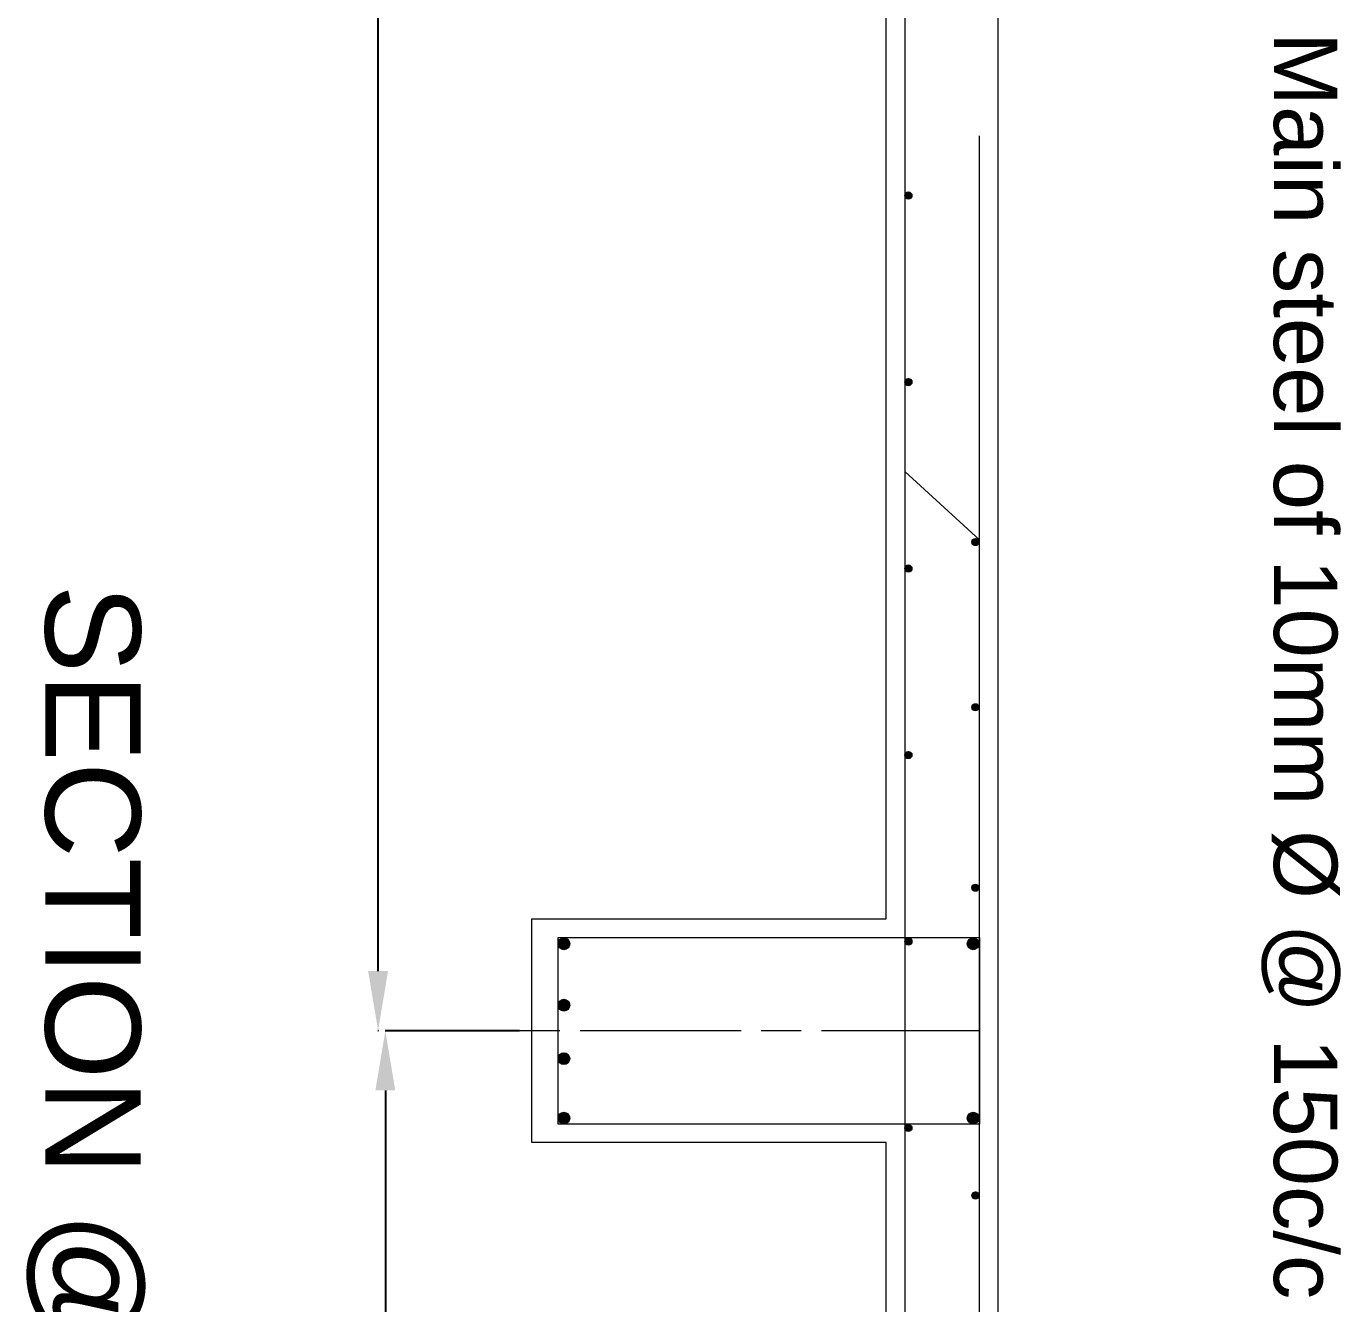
# Model space of a CAD drawing. Header units: inches. Extents: x 2473 to 12313, y 22527 to 36505.
# Drawn here: x 10550 to 12313, y 29270 to 30982 of the extents above; entities that cross this region are included whole.
import ezdxf

# ---------------------------------------------------------------- set-up
doc = ezdxf.new("R2010")
doc.units = ezdxf.units.IN
doc.header["$MEASUREMENT"] = 0
doc.layers.add('PDF_0', color=7, linetype='Continuous')
doc.layers.add('PDF_Text', color=7, linetype='Continuous')
doc.styles.add('PDF TimesNewRomanPSMT', font='arial.ttf')
doc.styles.get("Standard").update_dxf_attribs({"font": 'arial.ttf'})
doc.dimstyles.get("Standard").update_dxf_attribs({"dimtxt": 100, "dimasz": 80, "dimexe": 0.18, "dimexo": 0.0625, "dimgap": 0.09, "dimtad": 0, "dimtih": 1, "dimtoh": 1, "dimdec": 4, "dimzin": 0, "dimdsep": 46, "dimtxsty": 'Standard', "dimcen": 0.09, "dimadec": 0, "dimazin": 0, "dimtfac": 1, "dimtdec": 4, "dimtofl": 0, "dimtmove": 0, "dimatfit": 3, "dimfxl": 1, "dimtolj": 1, "dimtzin": 0, "dimarcsym": 0})

# ---------------------------------------------------------------- blocks, each defined once
blk = doc.blocks.new('*D7')
at = {"color": 0, "lineweight": -2, "transparency": 16777216}
for p, q in [((11211.5, 29635.6), (11031.6, 29635.6)), ((11031.8, 29555.6), (11031.8, 28186.7)), ((11031.8, 26715.5), (11031.8, 28084.4)), ((11211.5, 26635.5), (11031.6, 26635.5))]:
    blk.add_line(p, q, dxfattribs=at)
at = {"color": 0, "transparency": 16777216}
for points in [[(11018.4, 29555.6), (11045.1, 29555.6), (11031.8, 29635.6)], [(11018.4, 26715.5), (11045.1, 26715.5), (11031.8, 26635.5)]]:
    blk.add_solid(points, dxfattribs=at)
at = {"layer": 'Defpoints', "color": 0, "transparency": 16777216}
for p in [(11211.5, 29635.6), (11031.8, 26635.5), (11211.5, 26635.5)]:
    blk.add_point(p, dxfattribs=at)
at = {"color": 0, "transparency": 16777216, "insert": (11031.8, 28135.6), "char_height": 100, "attachment_point": 5}
blk.add_mtext('\\A1;3000', dxfattribs=at)
blk = doc.blocks.new('*D12')
at = {"color": 0, "lineweight": -2, "transparency": 16777216}
for p, q in [((11022.4, 32631.3), (11021.9, 32631.3)), ((11022.1, 32551.3), (11022.1, 31184.6)), ((11022.1, 29715.6), (11022.1, 31082.3)), ((11022.4, 29635.6), (11021.9, 29635.6))]:
    blk.add_line(p, q, dxfattribs=at)
at = {"color": 0, "transparency": 16777216}
for points in [[(11008.7, 32551.3), (11035.4, 32551.3), (11022.1, 32631.3)], [(11008.7, 29715.6), (11035.4, 29715.6), (11022.1, 29635.6)]]:
    blk.add_solid(points, dxfattribs=at)
at = {"layer": 'Defpoints', "color": 0, "transparency": 16777216}
for p in [(11022.4, 32631.3), (11022.1, 29635.6), (11022.4, 29635.6)]:
    blk.add_point(p, dxfattribs=at)
at = {"color": 0, "transparency": 16777216, "insert": (11022.1, 31133.4), "char_height": 100, "attachment_point": 5}
blk.add_mtext('\\A1;3000', dxfattribs=at)

msp = doc.modelspace()

# ---------------------------------------------------------------- linework, layer by layer
at = {"layer": 'PDF_0', "lineweight": 9}
for points in [[(11228.29525, 26485.60842), (11228.29525, 26785.92343), (11703.4129, 26785.92343), (11703.4129, 29485.70962), (11228.29525, 29485.70962), (11228.29525, 29785.51648), (11703.4129, 29785.51648), (11703.4129, 32485.30268), (11228.29525, 32485.30268), (11228.29525, 32785.61769), (11703.4129, 32785.61769), (11703.4129, 35485.40388), (11228.29525, 35485.40388), (11228.29525, 35785.21074), (11853.31633, 35785.21074), (11853.31633, 23486.01537), (11228.29525, 23486.01537), (11228.29525, 23785.82223), (11703.4129, 23785.82223), (11703.4129, 26485.60842)], [(11828.41712, 29510.60884), (11263.3574, 29510.60884), (11263.3574, 29760.61727), (11828.41712, 29760.61727)]]:
    msp.add_lwpolyline(points, close=True, dxfattribs=at)
for points in [[(11728.31211, 35760.31153), (11728.31211, 23510.91458)], [(11728.31211, 31856.21642), (11728.31211, 30415.11089)], [(11828.41712, 28435.87746), (11828.41712, 29635.61305), (11828.41712, 30835.34865)], [(11828.41712, 30293.66371), (11728.31211, 30385.63835)], [(11828.41712, 28956.22022), (11828.41712, 29635.61305), (11828.41712, 30315.00589)], [(11265.89814, 29635.61305), (11211.52639, 29635.61305)], [(11508.79251, 29635.61305), (11292.82994, 29635.61305)], [(11589.58792, 29635.61305), (11535.72432, 29635.61305)], [(11828.41712, 29635.61305), (11616.51972, 29635.61305)]]:
    msp.add_lwpolyline(points, dxfattribs=at)
for centre, radius in [((11733.13943, 30755.31538), 4.82732), ((11733.13943, 30505.30695), 4.82732), ((11823.08149, 30290.86882), 4.82732), ((11733.13943, 30255.29851), 4.82732), ((11823.08149, 30069.31663), 4.82732), ((11733.13943, 30005.29008), 4.82732), ((11823.08149, 29827.43855), 4.82732), ((11271.2336, 29752.23276), 7.8762), ((11733.13943, 29755.28165), 4.82732), ((11820.0326, 29752.23276), 7.8762), ((11271.2336, 29669.91291), 7.8762), ((11271.2336, 29598.26415), 7.8762), ((11271.2336, 29518.48503), 7.8762), ((11820.0326, 29518.48503), 7.8762), ((11733.13943, 29505.27321), 4.82732), ((11823.08149, 29414.82301), 4.82732)]:
    msp.add_circle(centre, radius, dxfattribs=at)
at = {"layer": 'PDF_0', "transparency": 33554559}
for points in [[(11728.31211, 30757.09397), (11737.96691, 30757.09397), (11728.82026, 30757.60212)], [(11728.82026, 30757.60212), (11737.45876, 30757.60212), (11729.32841, 30758.61842)], [(11737.96691, 30757.09397), (11728.82026, 30757.60212), (11737.45876, 30757.60212)], [(11729.32841, 30758.61842), (11737.45876, 30758.61842), (11729.83655, 30759.12656)], [(11737.45876, 30757.60212), (11729.32841, 30758.61842), (11737.45876, 30758.61842)], [(11729.83655, 30759.12656), (11736.44247, 30759.12656), (11730.3447, 30759.63471)], [(11737.45876, 30758.61842), (11729.83655, 30759.12656), (11736.44247, 30759.12656)], [(11730.3447, 30759.63471), (11735.93432, 30759.63471), (11731.361, 30760.14286)], [(11736.44247, 30759.12656), (11730.3447, 30759.63471), (11735.93432, 30759.63471)], [(11734.91803, 30760.14286), (11731.361, 30760.14286), (11732.37729, 30760.65101)], [(11735.93432, 30759.63471), (11731.361, 30760.14286), (11734.91803, 30760.14286)], [(11734.91803, 30760.14286), (11733.90173, 30760.65101), (11732.37729, 30760.65101)], [(11733.90173, 30760.65101), (11732.37729, 30760.65101), (11733.39359, 30760.65101)], [(11728.31211, 30756.07768), (11737.96691, 30756.07768), (11728.31211, 30757.09397)], [(11737.96691, 30756.07768), (11728.31211, 30757.09397), (11737.96691, 30757.09397)], [(11728.31211, 30755.06139), (11737.96691, 30755.06139), (11728.31211, 30756.07768)], [(11737.96691, 30755.06139), (11728.31211, 30756.07768), (11737.96691, 30756.07768)], [(11728.31211, 30754.04509), (11737.96691, 30754.04509), (11728.31211, 30755.06139)], [(11737.96691, 30754.04509), (11728.31211, 30755.06139), (11737.96691, 30755.06139)], [(11728.82026, 30753.53694), (11737.45876, 30753.53694), (11728.31211, 30754.04509)], [(11737.45876, 30753.53694), (11728.31211, 30754.04509), (11737.96691, 30754.04509)], [(11729.32841, 30752.52065), (11737.45876, 30752.52065), (11728.82026, 30753.53694)], [(11737.45876, 30752.52065), (11728.82026, 30753.53694), (11737.45876, 30753.53694)], [(11729.83655, 30752.0125), (11736.44247, 30752.0125), (11729.32841, 30752.52065)], [(11736.44247, 30752.0125), (11729.32841, 30752.52065), (11737.45876, 30752.52065)], [(11730.3447, 30751.50436), (11735.93432, 30751.50436), (11729.83655, 30752.0125)], [(11735.93432, 30751.50436), (11729.83655, 30752.0125), (11736.44247, 30752.0125)], [(11731.361, 30750.99621), (11734.91803, 30750.99621), (11730.3447, 30751.50436)], [(11734.91803, 30750.99621), (11730.3447, 30751.50436), (11735.93432, 30751.50436)], [(11732.37729, 30750.48806), (11733.90173, 30750.48806), (11731.361, 30750.99621)], [(11733.90173, 30750.48806), (11731.361, 30750.99621), (11734.91803, 30750.99621)], [(11733.39359, 30750.48806), (11732.37729, 30750.48806), (11733.90173, 30750.48806)], [(11734.91803, 30510.13442), (11731.361, 30510.13442), (11732.37729, 30510.64257)], [(11734.91803, 30510.13442), (11733.90173, 30510.64257), (11732.37729, 30510.64257)], [(11733.90173, 30510.64257), (11732.37729, 30510.64257), (11733.39359, 30510.64257)], [(11728.31211, 30507.08554), (11737.96691, 30507.08554), (11728.82026, 30507.59369)], [(11728.31211, 30506.06925), (11737.96691, 30506.06925), (11728.31211, 30507.08554)], [(11737.96691, 30506.06925), (11728.31211, 30507.08554), (11737.96691, 30507.08554)], [(11728.31211, 30505.05295), (11737.96691, 30505.05295), (11728.31211, 30506.06925)], [(11737.96691, 30505.05295), (11728.31211, 30506.06925), (11737.96691, 30506.06925)], [(11728.31211, 30504.03666), (11737.96691, 30504.03666), (11728.31211, 30505.05295)], [(11737.96691, 30504.03666), (11728.31211, 30505.05295), (11737.96691, 30505.05295)], [(11728.82026, 30503.52851), (11737.45876, 30503.52851), (11728.31211, 30504.03666)], [(11737.45876, 30503.52851), (11728.31211, 30504.03666), (11737.96691, 30504.03666)], [(11728.82026, 30507.59369), (11737.45876, 30507.59369), (11729.32841, 30508.60998)], [(11737.96691, 30507.08554), (11728.82026, 30507.59369), (11737.45876, 30507.59369)], [(11729.32841, 30502.51222), (11737.45876, 30502.51222), (11728.82026, 30503.52851)], [(11737.45876, 30502.51222), (11728.82026, 30503.52851), (11737.45876, 30503.52851)], [(11729.32841, 30508.60998), (11737.45876, 30508.60998), (11729.83655, 30509.11813)], [(11737.45876, 30507.59369), (11729.32841, 30508.60998), (11737.45876, 30508.60998)], [(11729.83655, 30502.00407), (11736.44247, 30502.00407), (11729.32841, 30502.51222)], [(11736.44247, 30502.00407), (11729.32841, 30502.51222), (11737.45876, 30502.51222)], [(11729.83655, 30509.11813), (11736.44247, 30509.11813), (11730.3447, 30509.62628)], [(11737.45876, 30508.60998), (11729.83655, 30509.11813), (11736.44247, 30509.11813)], [(11730.3447, 30501.49592), (11735.93432, 30501.49592), (11729.83655, 30502.00407)], [(11735.93432, 30501.49592), (11729.83655, 30502.00407), (11736.44247, 30502.00407)], [(11730.3447, 30509.62628), (11735.93432, 30509.62628), (11731.361, 30510.13442)], [(11736.44247, 30509.11813), (11730.3447, 30509.62628), (11735.93432, 30509.62628)], [(11731.361, 30500.98777), (11734.91803, 30500.98777), (11730.3447, 30501.49592)], [(11734.91803, 30500.98777), (11730.3447, 30501.49592), (11735.93432, 30501.49592)], [(11735.93432, 30509.62628), (11731.361, 30510.13442), (11734.91803, 30510.13442)], [(11732.37729, 30500.47963), (11733.90173, 30500.47963), (11731.361, 30500.98777)], [(11733.90173, 30500.47963), (11731.361, 30500.98777), (11734.91803, 30500.98777)], [(11733.39359, 30500.47963), (11732.37729, 30500.47963), (11733.90173, 30500.47963)], [(11818.25417, 30292.13927), (11827.90897, 30292.13927), (11818.76232, 30293.15556)], [(11818.25417, 30291.63112), (11828.41712, 30291.63112), (11818.25417, 30292.13927)], [(11828.41712, 30291.63112), (11818.25417, 30292.13927), (11827.90897, 30292.13927)], [(11818.25417, 30290.61482), (11828.41712, 30290.61482), (11818.25417, 30291.63112)], [(11828.41712, 30290.61482), (11818.25417, 30291.63112), (11828.41712, 30291.63112)], [(11818.25417, 30289.59853), (11827.90897, 30289.59853), (11818.25417, 30290.61482)], [(11827.90897, 30289.59853), (11818.25417, 30290.61482), (11828.41712, 30290.61482)], [(11818.76232, 30288.58224), (11827.90897, 30288.58224), (11818.25417, 30289.59853)], [(11827.90897, 30288.58224), (11818.25417, 30289.59853), (11827.90897, 30289.59853)], [(11818.76232, 30293.15556), (11827.90897, 30293.15556), (11819.27047, 30294.17185)], [(11827.90897, 30292.13927), (11818.76232, 30293.15556), (11827.90897, 30293.15556)], [(11819.27047, 30288.07409), (11827.40082, 30288.07409), (11818.76232, 30288.58224)], [(11827.40082, 30288.07409), (11818.76232, 30288.58224), (11827.90897, 30288.58224)], [(11819.27047, 30294.17185), (11827.40082, 30294.17185), (11819.77861, 30294.68)], [(11827.90897, 30293.15556), (11819.27047, 30294.17185), (11827.40082, 30294.17185)], [(11819.77861, 30287.56594), (11826.38453, 30287.56594), (11819.27047, 30288.07409)], [(11826.38453, 30287.56594), (11819.27047, 30288.07409), (11827.40082, 30288.07409)], [(11819.77861, 30294.68), (11826.38453, 30294.68), (11820.79491, 30295.18815)], [(11827.40082, 30294.17185), (11819.77861, 30294.68), (11826.38453, 30294.68)], [(11820.79491, 30286.54965), (11825.87638, 30286.54965), (11819.77861, 30287.56594)], [(11825.87638, 30286.54965), (11819.77861, 30287.56594), (11826.38453, 30287.56594)], [(11820.79491, 30295.18815), (11825.87638, 30295.18815), (11821.30305, 30295.6963)], [(11826.38453, 30294.68), (11820.79491, 30295.18815), (11825.87638, 30295.18815)], [(11821.30305, 30286.54965), (11824.86009, 30286.54965), (11820.79491, 30286.54965)], [(11824.86009, 30286.54965), (11820.79491, 30286.54965), (11825.87638, 30286.54965)], [(11825.87638, 30295.18815), (11821.30305, 30295.6963), (11824.86009, 30295.6963)], [(11824.86009, 30295.6963), (11821.30305, 30295.6963), (11822.31935, 30295.6963)], [(11822.31935, 30286.0415), (11824.35194, 30286.0415), (11821.30305, 30286.54965)], [(11824.35194, 30286.0415), (11821.30305, 30286.54965), (11824.86009, 30286.54965)], [(11824.35194, 30295.6963), (11822.31935, 30295.6963), (11823.33564, 30296.20444)], [(11824.86009, 30295.6963), (11824.35194, 30295.6963), (11822.31935, 30295.6963)], [(11823.33564, 30286.0415), (11822.31935, 30286.0415), (11824.35194, 30286.0415)], [(11728.31211, 30257.07711), (11737.96691, 30257.07711), (11728.82026, 30257.58525)], [(11728.31211, 30256.06081), (11737.96691, 30256.06081), (11728.31211, 30257.07711)], [(11737.96691, 30256.06081), (11728.31211, 30257.07711), (11737.96691, 30257.07711)], [(11728.31211, 30255.04452), (11737.96691, 30255.04452), (11728.31211, 30256.06081)], [(11737.96691, 30255.04452), (11728.31211, 30256.06081), (11737.96691, 30256.06081)], [(11728.31211, 30254.02822), (11737.96691, 30254.02822), (11728.31211, 30255.04452)], [(11737.96691, 30254.02822), (11728.31211, 30255.04452), (11737.96691, 30255.04452)], [(11728.82026, 30253.52008), (11737.45876, 30253.52008), (11728.31211, 30254.02822)], [(11737.45876, 30253.52008), (11728.31211, 30254.02822), (11737.96691, 30254.02822)], [(11728.82026, 30257.58525), (11737.45876, 30257.58525), (11729.32841, 30258.60155)], [(11737.96691, 30257.07711), (11728.82026, 30257.58525), (11737.45876, 30257.58525)], [(11729.32841, 30252.50378), (11737.45876, 30252.50378), (11728.82026, 30253.52008)], [(11737.45876, 30252.50378), (11728.82026, 30253.52008), (11737.45876, 30253.52008)], [(11729.32841, 30258.60155), (11737.45876, 30258.60155), (11729.83655, 30259.1097)], [(11737.45876, 30257.58525), (11729.32841, 30258.60155), (11737.45876, 30258.60155)], [(11729.83655, 30251.99564), (11736.44247, 30251.99564), (11729.32841, 30252.50378)], [(11736.44247, 30251.99564), (11729.32841, 30252.50378), (11737.45876, 30252.50378)], [(11729.83655, 30259.1097), (11736.44247, 30259.1097), (11730.3447, 30259.61784)], [(11737.45876, 30258.60155), (11729.83655, 30259.1097), (11736.44247, 30259.1097)], [(11730.3447, 30251.48749), (11735.93432, 30251.48749), (11729.83655, 30251.99564)], [(11735.93432, 30251.48749), (11729.83655, 30251.99564), (11736.44247, 30251.99564)], [(11730.3447, 30259.61784), (11735.93432, 30259.61784), (11731.361, 30260.12599)], [(11736.44247, 30259.1097), (11730.3447, 30259.61784), (11735.93432, 30259.61784)], [(11731.361, 30250.97934), (11734.91803, 30250.97934), (11730.3447, 30251.48749)], [(11734.91803, 30250.97934), (11730.3447, 30251.48749), (11735.93432, 30251.48749)], [(11734.91803, 30260.12599), (11731.361, 30260.12599), (11732.37729, 30260.63414)], [(11735.93432, 30259.61784), (11731.361, 30260.12599), (11734.91803, 30260.12599)], [(11732.37729, 30250.47119), (11733.90173, 30250.47119), (11731.361, 30250.97934)], [(11733.90173, 30250.47119), (11731.361, 30250.97934), (11734.91803, 30250.97934)], [(11734.91803, 30260.12599), (11733.90173, 30260.63414), (11732.37729, 30260.63414)], [(11733.90173, 30260.63414), (11732.37729, 30260.63414), (11733.39359, 30260.63414)], [(11733.39359, 30250.47119), (11732.37729, 30250.47119), (11733.90173, 30250.47119)], [(11818.25417, 30070.58708), (11827.90897, 30070.58708), (11818.76232, 30071.60337)], [(11818.25417, 30070.07893), (11828.41712, 30070.07893), (11818.25417, 30070.58708)], [(11828.41712, 30070.07893), (11818.25417, 30070.58708), (11827.90897, 30070.58708)], [(11818.25417, 30069.06264), (11828.41712, 30069.06264), (11818.25417, 30070.07893)], [(11828.41712, 30069.06264), (11818.25417, 30070.07893), (11828.41712, 30070.07893)], [(11818.76232, 30071.60337), (11827.90897, 30071.60337), (11819.27047, 30072.61967)], [(11827.90897, 30070.58708), (11818.76232, 30071.60337), (11827.90897, 30071.60337)], [(11819.27047, 30072.61967), (11827.40082, 30072.61967), (11819.77861, 30073.12781)], [(11827.90897, 30071.60337), (11819.27047, 30072.61967), (11827.40082, 30072.61967)], [(11819.77861, 30073.12781), (11826.38453, 30073.12781), (11820.79491, 30073.63596)], [(11827.40082, 30072.61967), (11819.77861, 30073.12781), (11826.38453, 30073.12781)], [(11820.79491, 30073.63596), (11825.87638, 30073.63596), (11821.30305, 30074.14411)], [(11826.38453, 30073.12781), (11820.79491, 30073.63596), (11825.87638, 30073.63596)], [(11825.87638, 30073.63596), (11821.30305, 30074.14411), (11824.86009, 30074.14411)], [(11824.86009, 30074.14411), (11821.30305, 30074.14411), (11822.31935, 30074.14411)], [(11824.86009, 30074.14411), (11824.35194, 30074.14411), (11822.31935, 30074.14411)], [(11824.35194, 30074.14411), (11822.31935, 30074.14411), (11823.33564, 30074.14411)], [(11818.25417, 30068.04634), (11827.90897, 30068.04634), (11818.25417, 30069.06264)], [(11827.90897, 30068.04634), (11818.25417, 30069.06264), (11828.41712, 30069.06264)], [(11818.76232, 30067.03005), (11827.90897, 30067.03005), (11818.25417, 30068.04634)], [(11827.90897, 30067.03005), (11818.25417, 30068.04634), (11827.90897, 30068.04634)], [(11819.27047, 30066.5219), (11827.40082, 30066.5219), (11818.76232, 30067.03005)], [(11827.40082, 30066.5219), (11818.76232, 30067.03005), (11827.90897, 30067.03005)], [(11819.77861, 30065.5056), (11826.38453, 30065.5056), (11819.27047, 30066.5219)], [(11826.38453, 30065.5056), (11819.27047, 30066.5219), (11827.40082, 30066.5219)], [(11820.79491, 30064.99746), (11825.87638, 30064.99746), (11819.77861, 30065.5056)], [(11825.87638, 30064.99746), (11819.77861, 30065.5056), (11826.38453, 30065.5056)], [(11821.30305, 30064.48931), (11824.86009, 30064.48931), (11820.79491, 30064.99746)], [(11824.86009, 30064.48931), (11820.79491, 30064.99746), (11825.87638, 30064.99746)], [(11822.31935, 30064.48931), (11824.35194, 30064.48931), (11821.30305, 30064.48931)], [(11824.35194, 30064.48931), (11821.30305, 30064.48931), (11824.86009, 30064.48931)], [(11823.33564, 30064.48931), (11822.31935, 30064.48931), (11824.35194, 30064.48931)], [(11728.31211, 30007.06867), (11737.96691, 30007.06867), (11728.82026, 30008.08497)], [(11728.31211, 30006.05238), (11737.96691, 30006.05238), (11728.31211, 30007.06867)], [(11737.96691, 30006.05238), (11728.31211, 30007.06867), (11737.96691, 30007.06867)], [(11728.31211, 30005.03609), (11737.96691, 30005.03609), (11728.31211, 30006.05238)], [(11737.96691, 30005.03609), (11728.31211, 30006.05238), (11737.96691, 30006.05238)], [(11728.31211, 30004.01979), (11737.96691, 30004.01979), (11728.31211, 30005.03609)], [(11737.96691, 30004.01979), (11728.31211, 30005.03609), (11737.96691, 30005.03609)], [(11728.82026, 30003.51164), (11737.45876, 30003.51164), (11728.31211, 30004.01979)], [(11737.45876, 30003.51164), (11728.31211, 30004.01979), (11737.96691, 30004.01979)], [(11728.82026, 30008.08497), (11737.45876, 30008.08497), (11729.32841, 30008.59312)], [(11737.96691, 30007.06867), (11728.82026, 30008.08497), (11737.45876, 30008.08497)], [(11729.32841, 30002.49535), (11737.45876, 30002.49535), (11728.82026, 30003.51164)], [(11737.45876, 30002.49535), (11728.82026, 30003.51164), (11737.45876, 30003.51164)], [(11729.32841, 30008.59312), (11737.45876, 30008.59312), (11729.83655, 30009.10126)], [(11737.45876, 30008.08497), (11729.32841, 30008.59312), (11737.45876, 30008.59312)], [(11729.83655, 30001.9872), (11736.44247, 30001.9872), (11729.32841, 30002.49535)], [(11736.44247, 30001.9872), (11729.32841, 30002.49535), (11737.45876, 30002.49535)], [(11729.83655, 30009.10126), (11736.44247, 30009.10126), (11730.3447, 30009.60941)], [(11737.45876, 30008.59312), (11729.83655, 30009.10126), (11736.44247, 30009.10126)], [(11730.3447, 30001.47905), (11735.93432, 30001.47905), (11729.83655, 30001.9872)], [(11735.93432, 30001.47905), (11729.83655, 30001.9872), (11736.44247, 30001.9872)], [(11730.3447, 30009.60941), (11735.93432, 30009.60941), (11731.361, 30010.11756)], [(11736.44247, 30009.10126), (11730.3447, 30009.60941), (11735.93432, 30009.60941)], [(11731.361, 30000.97091), (11734.91803, 30000.97091), (11730.3447, 30001.47905)], [(11734.91803, 30000.97091), (11730.3447, 30001.47905), (11735.93432, 30001.47905)], [(11734.91803, 30010.11756), (11731.361, 30010.11756), (11732.37729, 30010.6257)], [(11735.93432, 30009.60941), (11731.361, 30010.11756), (11734.91803, 30010.11756)], [(11732.37729, 30000.46276), (11733.90173, 30000.46276), (11731.361, 30000.97091)], [(11733.90173, 30000.46276), (11731.361, 30000.97091), (11734.91803, 30000.97091)], [(11734.91803, 30010.11756), (11733.90173, 30010.6257), (11732.37729, 30010.6257)], [(11733.90173, 30010.6257), (11732.37729, 30010.6257), (11733.39359, 30010.6257)], [(11733.39359, 30000.46276), (11732.37729, 30000.46276), (11733.90173, 30000.46276)], [(11818.25417, 29828.709), (11827.90897, 29828.709), (11818.76232, 29829.72529)], [(11818.25417, 29827.6927), (11828.41712, 29827.6927), (11818.25417, 29828.709)], [(11828.41712, 29827.6927), (11818.25417, 29828.709), (11827.90897, 29828.709)], [(11818.25417, 29827.18456), (11828.41712, 29827.18456), (11818.25417, 29827.6927)], [(11828.41712, 29827.18456), (11818.25417, 29827.6927), (11828.41712, 29827.6927)], [(11818.25417, 29826.16826), (11827.90897, 29826.16826), (11818.25417, 29827.18456)], [(11827.90897, 29826.16826), (11818.25417, 29827.18456), (11828.41712, 29827.18456)], [(11818.76232, 29825.15197), (11827.90897, 29825.15197), (11818.25417, 29826.16826)], [(11827.90897, 29825.15197), (11818.25417, 29826.16826), (11827.90897, 29826.16826)], [(11818.76232, 29829.72529), (11827.90897, 29829.72529), (11819.27047, 29830.23344)], [(11827.90897, 29828.709), (11818.76232, 29829.72529), (11827.90897, 29829.72529)], [(11819.27047, 29824.64382), (11827.40082, 29824.64382), (11818.76232, 29825.15197)], [(11827.40082, 29824.64382), (11818.76232, 29825.15197), (11827.90897, 29825.15197)], [(11819.27047, 29830.23344), (11827.40082, 29830.23344), (11819.77861, 29831.24974)], [(11827.90897, 29829.72529), (11819.27047, 29830.23344), (11827.40082, 29830.23344)], [(11819.77861, 29823.62753), (11826.38453, 29823.62753), (11819.27047, 29824.64382)], [(11826.38453, 29823.62753), (11819.27047, 29824.64382), (11827.40082, 29824.64382)], [(11819.77861, 29831.24974), (11826.38453, 29831.24974), (11820.79491, 29831.75788)], [(11827.40082, 29830.23344), (11819.77861, 29831.24974), (11826.38453, 29831.24974)], [(11820.79491, 29823.11938), (11825.87638, 29823.11938), (11819.77861, 29823.62753)], [(11825.87638, 29823.11938), (11819.77861, 29823.62753), (11826.38453, 29823.62753)], [(11820.79491, 29831.75788), (11825.87638, 29831.75788), (11821.30305, 29832.26603)], [(11826.38453, 29831.24974), (11820.79491, 29831.75788), (11825.87638, 29831.75788)], [(11825.87638, 29831.75788), (11821.30305, 29832.26603), (11824.86009, 29832.26603)], [(11824.86009, 29832.26603), (11821.30305, 29832.26603), (11822.31935, 29832.26603)], [(11824.86009, 29832.26603), (11824.35194, 29832.26603), (11822.31935, 29832.26603)], [(11824.35194, 29832.26603), (11822.31935, 29832.26603), (11823.33564, 29832.26603)], [(11821.30305, 29822.61123), (11824.86009, 29822.61123), (11820.79491, 29823.11938)], [(11824.86009, 29822.61123), (11820.79491, 29823.11938), (11825.87638, 29823.11938)], [(11822.31935, 29822.61123), (11824.35194, 29822.61123), (11821.30305, 29822.61123)], [(11824.35194, 29822.61123), (11821.30305, 29822.61123), (11824.86009, 29822.61123)], [(11823.33564, 29822.61123), (11822.31935, 29822.61123), (11824.35194, 29822.61123)], [(11263.3574, 29755.02765), (11279.10997, 29755.02765), (11263.86555, 29756.04395)], [(11263.3574, 29753.50321), (11279.10997, 29753.50321), (11263.3574, 29755.02765)], [(11279.10997, 29753.50321), (11263.3574, 29755.02765), (11279.10997, 29755.02765)], [(11263.3574, 29751.97877), (11279.10997, 29751.97877), (11263.3574, 29753.50321)], [(11279.10997, 29751.97877), (11263.3574, 29753.50321), (11279.10997, 29753.50321)], [(11263.86555, 29756.04395), (11278.60182, 29756.04395), (11264.88185, 29757.56839)], [(11279.10997, 29755.02765), (11263.86555, 29756.04395), (11278.60182, 29756.04395)], [(11264.88185, 29757.56839), (11277.58553, 29757.56839), (11265.89814, 29758.58468)], [(11278.60182, 29756.04395), (11264.88185, 29757.56839), (11277.58553, 29757.56839)], [(11265.89814, 29758.58468), (11276.56923, 29758.58468), (11266.91444, 29759.60098)], [(11277.58553, 29757.56839), (11265.89814, 29758.58468), (11276.56923, 29758.58468)], [(11266.91444, 29759.60098), (11275.55294, 29759.60098), (11268.43888, 29760.10912)], [(11276.56923, 29758.58468), (11266.91444, 29759.60098), (11275.55294, 29759.60098)], [(11274.0285, 29760.10912), (11268.43888, 29760.10912), (11269.96332, 29760.61727)], [(11275.55294, 29759.60098), (11268.43888, 29760.10912), (11274.0285, 29760.10912)], [(11274.0285, 29760.10912), (11272.50405, 29760.61727), (11269.96332, 29760.61727)], [(11272.50405, 29760.61727), (11269.96332, 29760.61727), (11271.48776, 29760.61727)], [(11728.31211, 29757.06024), (11737.96691, 29757.06024), (11728.82026, 29758.07653)], [(11728.31211, 29756.04395), (11737.96691, 29756.04395), (11728.31211, 29757.06024)], [(11737.96691, 29756.04395), (11728.31211, 29757.06024), (11737.96691, 29757.06024)], [(11728.31211, 29755.02765), (11737.96691, 29755.02765), (11728.31211, 29756.04395)], [(11737.96691, 29755.02765), (11728.31211, 29756.04395), (11737.96691, 29756.04395)], [(11728.31211, 29754.01136), (11737.96691, 29754.01136), (11728.31211, 29755.02765)], [(11737.96691, 29754.01136), (11728.31211, 29755.02765), (11737.96691, 29755.02765)], [(11728.82026, 29753.50321), (11737.45876, 29753.50321), (11728.31211, 29754.01136)], [(11737.45876, 29753.50321), (11728.31211, 29754.01136), (11737.96691, 29754.01136)], [(11728.82026, 29758.07653), (11737.45876, 29758.07653), (11729.32841, 29758.58468)], [(11737.96691, 29757.06024), (11728.82026, 29758.07653), (11737.45876, 29758.07653)], [(11729.32841, 29752.48692), (11737.45876, 29752.48692), (11728.82026, 29753.50321)], [(11737.45876, 29752.48692), (11728.82026, 29753.50321), (11737.45876, 29753.50321)], [(11729.32841, 29758.58468), (11737.45876, 29758.58468), (11729.83655, 29759.09283)], [(11737.45876, 29758.07653), (11729.32841, 29758.58468), (11737.45876, 29758.58468)], [(11729.83655, 29759.09283), (11736.44247, 29759.09283), (11730.3447, 29760.10912)], [(11737.45876, 29758.58468), (11729.83655, 29759.09283), (11736.44247, 29759.09283)], [(11736.44247, 29759.09283), (11730.3447, 29760.10912), (11735.93432, 29760.10912)], [(11730.3447, 29760.10912), (11735.93432, 29760.10912), (11731.361, 29760.10912)], [(11734.91803, 29760.10912), (11731.361, 29760.10912), (11732.37729, 29760.61727)], [(11735.93432, 29760.10912), (11731.361, 29760.10912), (11734.91803, 29760.10912)], [(11734.91803, 29760.10912), (11733.90173, 29760.61727), (11732.37729, 29760.61727)], [(11733.90173, 29760.61727), (11732.37729, 29760.61727), (11733.39359, 29760.61727)], [(11812.1564, 29753.50321), (11828.41712, 29753.50321), (11812.66455, 29755.02765)], [(11812.1564, 29751.97877), (11828.41712, 29751.97877), (11812.1564, 29753.50321)], [(11828.41712, 29751.97877), (11812.1564, 29753.50321), (11828.41712, 29753.50321)], [(11812.66455, 29755.02765), (11827.90897, 29755.02765), (11813.1727, 29756.04395)], [(11828.41712, 29753.50321), (11812.66455, 29755.02765), (11827.90897, 29755.02765)], [(11813.1727, 29756.04395), (11827.40082, 29756.04395), (11813.68085, 29757.56839)], [(11827.90897, 29755.02765), (11813.1727, 29756.04395), (11827.40082, 29756.04395)], [(11813.68085, 29757.56839), (11826.38453, 29757.56839), (11814.69714, 29758.58468)], [(11827.40082, 29756.04395), (11813.68085, 29757.56839), (11826.38453, 29757.56839)], [(11814.69714, 29758.58468), (11825.36823, 29758.58468), (11816.22158, 29759.60098)], [(11826.38453, 29757.56839), (11814.69714, 29758.58468), (11825.36823, 29758.58468)], [(11816.22158, 29759.60098), (11824.35194, 29759.60098), (11817.23788, 29760.10912)], [(11825.36823, 29758.58468), (11816.22158, 29759.60098), (11824.35194, 29759.60098)], [(11823.33564, 29760.10912), (11817.23788, 29760.10912), (11818.76232, 29760.61727)], [(11824.35194, 29759.60098), (11817.23788, 29760.10912), (11823.33564, 29760.10912)], [(11823.33564, 29760.10912), (11821.8112, 29760.61727), (11818.76232, 29760.61727)], [(11821.8112, 29760.61727), (11818.76232, 29760.61727), (11820.28676, 29760.61727)], [(11263.3574, 29750.45433), (11279.10997, 29750.45433), (11263.3574, 29751.97877)], [(11279.10997, 29750.45433), (11263.3574, 29751.97877), (11279.10997, 29751.97877)], [(11263.86555, 29748.92988), (11278.60182, 29748.92988), (11263.3574, 29750.45433)], [(11278.60182, 29748.92988), (11263.3574, 29750.45433), (11279.10997, 29750.45433)], [(11264.88185, 29747.91359), (11277.58553, 29747.91359), (11263.86555, 29748.92988)], [(11277.58553, 29747.91359), (11263.86555, 29748.92988), (11278.60182, 29748.92988)], [(11265.89814, 29746.8973), (11276.56923, 29746.8973), (11264.88185, 29747.91359)], [(11276.56923, 29746.8973), (11264.88185, 29747.91359), (11277.58553, 29747.91359)], [(11266.91444, 29745.881), (11275.55294, 29745.881), (11265.89814, 29746.8973)], [(11275.55294, 29745.881), (11265.89814, 29746.8973), (11276.56923, 29746.8973)], [(11268.43888, 29745.37285), (11274.0285, 29745.37285), (11266.91444, 29745.881)], [(11274.0285, 29745.37285), (11266.91444, 29745.881), (11275.55294, 29745.881)], [(11269.96332, 29744.86471), (11272.50405, 29744.86471), (11268.43888, 29745.37285)], [(11272.50405, 29744.86471), (11268.43888, 29745.37285), (11274.0285, 29745.37285)], [(11271.48776, 29744.86471), (11269.96332, 29744.86471), (11272.50405, 29744.86471)], [(11729.83655, 29751.97877), (11736.44247, 29751.97877), (11729.32841, 29752.48692)], [(11736.44247, 29751.97877), (11729.32841, 29752.48692), (11737.45876, 29752.48692)], [(11730.3447, 29751.47062), (11735.93432, 29751.47062), (11729.83655, 29751.97877)], [(11735.93432, 29751.47062), (11729.83655, 29751.97877), (11736.44247, 29751.97877)], [(11731.361, 29750.96247), (11734.91803, 29750.96247), (11730.3447, 29751.47062)], [(11734.91803, 29750.96247), (11730.3447, 29751.47062), (11735.93432, 29751.47062)], [(11732.37729, 29750.45433), (11733.90173, 29750.45433), (11731.361, 29750.96247)], [(11733.90173, 29750.45433), (11731.361, 29750.96247), (11734.91803, 29750.96247)], [(11733.39359, 29750.45433), (11732.37729, 29750.45433), (11733.90173, 29750.45433)], [(11812.66455, 29750.45433), (11827.90897, 29750.45433), (11812.1564, 29751.97877)], [(11827.90897, 29750.45433), (11812.1564, 29751.97877), (11828.41712, 29751.97877)], [(11813.1727, 29748.92988), (11827.40082, 29748.92988), (11812.66455, 29750.45433)], [(11827.40082, 29748.92988), (11812.66455, 29750.45433), (11827.90897, 29750.45433)], [(11813.68085, 29747.91359), (11826.38453, 29747.91359), (11813.1727, 29748.92988)], [(11826.38453, 29747.91359), (11813.1727, 29748.92988), (11827.40082, 29748.92988)], [(11814.69714, 29746.8973), (11825.36823, 29746.8973), (11813.68085, 29747.91359)], [(11825.36823, 29746.8973), (11813.68085, 29747.91359), (11826.38453, 29747.91359)], [(11816.22158, 29745.881), (11824.35194, 29745.881), (11814.69714, 29746.8973)], [(11824.35194, 29745.881), (11814.69714, 29746.8973), (11825.36823, 29746.8973)], [(11817.23788, 29745.37285), (11823.33564, 29745.37285), (11816.22158, 29745.881)], [(11823.33564, 29745.37285), (11816.22158, 29745.881), (11824.35194, 29745.881)], [(11818.76232, 29744.86471), (11821.8112, 29744.86471), (11817.23788, 29745.37285)], [(11821.8112, 29744.86471), (11817.23788, 29745.37285), (11823.33564, 29745.37285)], [(11820.28676, 29744.86471), (11818.76232, 29744.86471), (11821.8112, 29744.86471)], [(11263.3574, 29672.19965), (11279.10997, 29672.19965), (11263.86555, 29673.7241)], [(11263.3574, 29670.67521), (11279.10997, 29670.67521), (11263.3574, 29672.19965)], [(11279.10997, 29670.67521), (11263.3574, 29672.19965), (11279.10997, 29672.19965)], [(11263.3574, 29669.65892), (11279.10997, 29669.65892), (11263.3574, 29670.67521)], [(11279.10997, 29669.65892), (11263.3574, 29670.67521), (11279.10997, 29670.67521)], [(11263.3574, 29668.13448), (11279.10997, 29668.13448), (11263.3574, 29669.65892)], [(11279.10997, 29668.13448), (11263.3574, 29669.65892), (11279.10997, 29669.65892)], [(11263.86555, 29666.61003), (11278.60182, 29666.61003), (11263.3574, 29668.13448)], [(11278.60182, 29666.61003), (11263.3574, 29668.13448), (11279.10997, 29668.13448)], [(11263.86555, 29673.7241), (11278.60182, 29673.7241), (11264.88185, 29674.74039)], [(11279.10997, 29672.19965), (11263.86555, 29673.7241), (11278.60182, 29673.7241)], [(11264.88185, 29665.59374), (11277.58553, 29665.59374), (11263.86555, 29666.61003)], [(11277.58553, 29665.59374), (11263.86555, 29666.61003), (11278.60182, 29666.61003)], [(11264.88185, 29674.74039), (11277.58553, 29674.74039), (11265.89814, 29676.26483)], [(11278.60182, 29673.7241), (11264.88185, 29674.74039), (11277.58553, 29674.74039)], [(11265.89814, 29664.0693), (11276.56923, 29664.0693), (11264.88185, 29665.59374)], [(11276.56923, 29664.0693), (11264.88185, 29665.59374), (11277.58553, 29665.59374)], [(11265.89814, 29676.26483), (11276.56923, 29676.26483), (11266.91444, 29676.77298)], [(11277.58553, 29674.74039), (11265.89814, 29676.26483), (11276.56923, 29676.26483)], [(11266.91444, 29676.77298), (11275.55294, 29676.77298), (11268.43888, 29677.78927)], [(11276.56923, 29676.26483), (11266.91444, 29676.77298), (11275.55294, 29676.77298)], [(11275.55294, 29676.77298), (11268.43888, 29677.78927), (11274.0285, 29677.78927)], [(11274.0285, 29677.78927), (11268.43888, 29677.78927), (11269.96332, 29677.78927)], [(11272.50405, 29677.78927), (11269.96332, 29677.78927), (11271.48776, 29678.29742)], [(11274.0285, 29677.78927), (11272.50405, 29677.78927), (11269.96332, 29677.78927)], [(11266.91444, 29663.56115), (11275.55294, 29663.56115), (11265.89814, 29664.0693)], [(11275.55294, 29663.56115), (11265.89814, 29664.0693), (11276.56923, 29664.0693)], [(11268.43888, 29662.54486), (11274.0285, 29662.54486), (11266.91444, 29663.56115)], [(11274.0285, 29662.54486), (11266.91444, 29663.56115), (11275.55294, 29663.56115)], [(11269.96332, 29662.54486), (11272.50405, 29662.54486), (11268.43888, 29662.54486)], [(11272.50405, 29662.54486), (11268.43888, 29662.54486), (11274.0285, 29662.54486)], [(11271.48776, 29662.03671), (11269.96332, 29662.54486), (11272.50405, 29662.54486)], [(11263.3574, 29600.5509), (11279.10997, 29600.5509), (11263.86555, 29602.07534)], [(11263.3574, 29599.02645), (11279.10997, 29599.02645), (11263.3574, 29600.5509)], [(11279.10997, 29599.02645), (11263.3574, 29600.5509), (11279.10997, 29600.5509)], [(11263.3574, 29597.50201), (11279.10997, 29597.50201), (11263.3574, 29599.02645)], [(11279.10997, 29597.50201), (11263.3574, 29599.02645), (11279.10997, 29599.02645)], [(11263.3574, 29596.48572), (11279.10997, 29596.48572), (11263.3574, 29597.50201)], [(11279.10997, 29596.48572), (11263.3574, 29597.50201), (11279.10997, 29597.50201)], [(11263.86555, 29594.96128), (11278.60182, 29594.96128), (11263.3574, 29596.48572)], [(11278.60182, 29594.96128), (11263.3574, 29596.48572), (11279.10997, 29596.48572)], [(11263.86555, 29602.07534), (11278.60182, 29602.07534), (11264.88185, 29603.09163)], [(11279.10997, 29600.5509), (11263.86555, 29602.07534), (11278.60182, 29602.07534)], [(11264.88185, 29593.43683), (11277.58553, 29593.43683), (11263.86555, 29594.96128)], [(11277.58553, 29593.43683), (11263.86555, 29594.96128), (11278.60182, 29594.96128)], [(11264.88185, 29603.09163), (11277.58553, 29603.09163), (11265.89814, 29604.10793)], [(11278.60182, 29602.07534), (11264.88185, 29603.09163), (11277.58553, 29603.09163)], [(11265.89814, 29604.10793), (11276.56923, 29604.10793), (11266.91444, 29605.12422)], [(11277.58553, 29603.09163), (11265.89814, 29604.10793), (11276.56923, 29604.10793)], [(11266.91444, 29605.12422), (11275.55294, 29605.12422), (11268.43888, 29606.14052)], [(11276.56923, 29604.10793), (11266.91444, 29605.12422), (11275.55294, 29605.12422)], [(11275.55294, 29605.12422), (11268.43888, 29606.14052), (11274.0285, 29606.14052)], [(11274.0285, 29606.14052), (11268.43888, 29606.14052), (11269.96332, 29606.14052)], [(11272.50405, 29606.14052), (11269.96332, 29606.14052), (11271.48776, 29606.64866)], [(11274.0285, 29606.14052), (11272.50405, 29606.14052), (11269.96332, 29606.14052)], [(11265.89814, 29592.42054), (11276.56923, 29592.42054), (11264.88185, 29593.43683)], [(11276.56923, 29592.42054), (11264.88185, 29593.43683), (11277.58553, 29593.43683)], [(11266.91444, 29591.40425), (11275.55294, 29591.40425), (11265.89814, 29592.42054)], [(11275.55294, 29591.40425), (11265.89814, 29592.42054), (11276.56923, 29592.42054)], [(11268.43888, 29590.8961), (11274.0285, 29590.8961), (11266.91444, 29591.40425)], [(11274.0285, 29590.8961), (11266.91444, 29591.40425), (11275.55294, 29591.40425)], [(11269.96332, 29590.38795), (11272.50405, 29590.38795), (11268.43888, 29590.8961)], [(11272.50405, 29590.38795), (11268.43888, 29590.8961), (11274.0285, 29590.8961)], [(11271.48776, 29590.38795), (11269.96332, 29590.38795), (11272.50405, 29590.38795)], [(11264.88185, 29523.31252), (11277.58553, 29523.31252), (11265.89814, 29524.32881)], [(11265.89814, 29524.32881), (11276.56923, 29524.32881), (11266.91444, 29525.34511)], [(11277.58553, 29523.31252), (11265.89814, 29524.32881), (11276.56923, 29524.32881)], [(11266.91444, 29525.34511), (11275.55294, 29525.34511), (11268.43888, 29525.85325)], [(11276.56923, 29524.32881), (11266.91444, 29525.34511), (11275.55294, 29525.34511)], [(11274.0285, 29525.85325), (11268.43888, 29525.85325), (11269.96332, 29526.3614)], [(11275.55294, 29525.34511), (11268.43888, 29525.85325), (11274.0285, 29525.85325)], [(11272.50405, 29526.3614), (11269.96332, 29526.3614), (11271.48776, 29526.86955)], [(11274.0285, 29525.85325), (11272.50405, 29526.3614), (11269.96332, 29526.3614)], [(11813.68085, 29523.31252), (11826.38453, 29523.31252), (11814.69714, 29524.32881)], [(11814.69714, 29524.32881), (11825.36823, 29524.32881), (11816.22158, 29525.34511)], [(11826.38453, 29523.31252), (11814.69714, 29524.32881), (11825.36823, 29524.32881)], [(11816.22158, 29525.34511), (11824.35194, 29525.34511), (11817.23788, 29525.85325)], [(11825.36823, 29524.32881), (11816.22158, 29525.34511), (11824.35194, 29525.34511)], [(11823.33564, 29525.85325), (11817.23788, 29525.85325), (11818.76232, 29526.3614)], [(11824.35194, 29525.34511), (11817.23788, 29525.85325), (11823.33564, 29525.85325)], [(11821.8112, 29526.3614), (11818.76232, 29526.3614), (11820.28676, 29526.86955)], [(11823.33564, 29525.85325), (11821.8112, 29526.3614), (11818.76232, 29526.3614)], [(11263.3574, 29520.77178), (11279.10997, 29520.77178), (11263.86555, 29522.29622)], [(11263.3574, 29519.24734), (11279.10997, 29519.24734), (11263.3574, 29520.77178)], [(11279.10997, 29519.24734), (11263.3574, 29520.77178), (11279.10997, 29520.77178)], [(11263.3574, 29517.7229), (11279.10997, 29517.7229), (11263.3574, 29519.24734)], [(11279.10997, 29517.7229), (11263.3574, 29519.24734), (11279.10997, 29519.24734)], [(11263.3574, 29516.19846), (11279.10997, 29516.19846), (11263.3574, 29517.7229)], [(11279.10997, 29516.19846), (11263.3574, 29517.7229), (11279.10997, 29517.7229)], [(11263.86555, 29515.18216), (11278.60182, 29515.18216), (11263.3574, 29516.19846)], [(11278.60182, 29515.18216), (11263.3574, 29516.19846), (11279.10997, 29516.19846)], [(11263.86555, 29522.29622), (11278.60182, 29522.29622), (11264.88185, 29523.31252)], [(11279.10997, 29520.77178), (11263.86555, 29522.29622), (11278.60182, 29522.29622)], [(11264.88185, 29513.65772), (11277.58553, 29513.65772), (11263.86555, 29515.18216)], [(11277.58553, 29513.65772), (11263.86555, 29515.18216), (11278.60182, 29515.18216)], [(11278.60182, 29522.29622), (11264.88185, 29523.31252), (11277.58553, 29523.31252)], [(11265.89814, 29512.64143), (11276.56923, 29512.64143), (11264.88185, 29513.65772)], [(11276.56923, 29512.64143), (11264.88185, 29513.65772), (11277.58553, 29513.65772)], [(11266.91444, 29511.62513), (11275.55294, 29511.62513), (11265.89814, 29512.64143)], [(11275.55294, 29511.62513), (11265.89814, 29512.64143), (11276.56923, 29512.64143)], [(11268.43888, 29511.11698), (11274.0285, 29511.11698), (11266.91444, 29511.62513)], [(11274.0285, 29511.11698), (11266.91444, 29511.62513), (11275.55294, 29511.62513)], [(11269.96332, 29510.60884), (11272.50405, 29510.60884), (11268.43888, 29511.11698)], [(11272.50405, 29510.60884), (11268.43888, 29511.11698), (11274.0285, 29511.11698)], [(11271.48776, 29510.60884), (11269.96332, 29510.60884), (11272.50405, 29510.60884)], [(11728.31211, 29507.05181), (11737.96691, 29507.05181), (11728.82026, 29508.0681)], [(11728.31211, 29506.03551), (11737.96691, 29506.03551), (11728.31211, 29507.05181)], [(11737.96691, 29506.03551), (11728.31211, 29507.05181), (11737.96691, 29507.05181)], [(11728.31211, 29505.01922), (11737.96691, 29505.01922), (11728.31211, 29506.03551)], [(11737.96691, 29505.01922), (11728.31211, 29506.03551), (11737.96691, 29506.03551)], [(11728.82026, 29508.0681), (11737.45876, 29508.0681), (11729.32841, 29508.57625)], [(11737.96691, 29507.05181), (11728.82026, 29508.0681), (11737.45876, 29508.0681)], [(11729.32841, 29508.57625), (11737.45876, 29508.57625), (11729.83655, 29509.0844)], [(11737.45876, 29508.0681), (11729.32841, 29508.57625), (11737.45876, 29508.57625)], [(11729.83655, 29509.0844), (11736.44247, 29509.0844), (11730.3447, 29510.10069)], [(11737.45876, 29508.57625), (11729.83655, 29509.0844), (11736.44247, 29509.0844)], [(11736.44247, 29509.0844), (11730.3447, 29510.10069), (11735.93432, 29510.10069)], [(11730.3447, 29510.10069), (11735.93432, 29510.10069), (11731.361, 29510.10069)], [(11734.91803, 29510.10069), (11731.361, 29510.10069), (11732.37729, 29510.60884)], [(11735.93432, 29510.10069), (11731.361, 29510.10069), (11734.91803, 29510.10069)], [(11734.91803, 29510.10069), (11733.90173, 29510.60884), (11732.37729, 29510.60884)], [(11733.90173, 29510.60884), (11732.37729, 29510.60884), (11733.39359, 29510.60884)], [(11812.1564, 29519.24734), (11828.41712, 29519.24734), (11812.66455, 29520.77178)], [(11812.1564, 29517.7229), (11828.41712, 29517.7229), (11812.1564, 29519.24734)], [(11828.41712, 29517.7229), (11812.1564, 29519.24734), (11828.41712, 29519.24734)], [(11812.66455, 29516.19846), (11827.90897, 29516.19846), (11812.1564, 29517.7229)], [(11827.90897, 29516.19846), (11812.1564, 29517.7229), (11828.41712, 29517.7229)], [(11812.66455, 29520.77178), (11827.90897, 29520.77178), (11813.1727, 29522.29622)], [(11828.41712, 29519.24734), (11812.66455, 29520.77178), (11827.90897, 29520.77178)], [(11813.1727, 29515.18216), (11827.40082, 29515.18216), (11812.66455, 29516.19846)], [(11827.40082, 29515.18216), (11812.66455, 29516.19846), (11827.90897, 29516.19846)], [(11813.1727, 29522.29622), (11827.40082, 29522.29622), (11813.68085, 29523.31252)], [(11827.90897, 29520.77178), (11813.1727, 29522.29622), (11827.40082, 29522.29622)], [(11813.68085, 29513.65772), (11826.38453, 29513.65772), (11813.1727, 29515.18216)], [(11826.38453, 29513.65772), (11813.1727, 29515.18216), (11827.40082, 29515.18216)], [(11827.40082, 29522.29622), (11813.68085, 29523.31252), (11826.38453, 29523.31252)], [(11814.69714, 29512.64143), (11825.36823, 29512.64143), (11813.68085, 29513.65772)], [(11825.36823, 29512.64143), (11813.68085, 29513.65772), (11826.38453, 29513.65772)], [(11816.22158, 29511.62513), (11824.35194, 29511.62513), (11814.69714, 29512.64143)], [(11824.35194, 29511.62513), (11814.69714, 29512.64143), (11825.36823, 29512.64143)], [(11817.23788, 29511.11698), (11823.33564, 29511.11698), (11816.22158, 29511.62513)], [(11823.33564, 29511.11698), (11816.22158, 29511.62513), (11824.35194, 29511.62513)], [(11818.76232, 29510.60884), (11821.8112, 29510.60884), (11817.23788, 29511.11698)], [(11821.8112, 29510.60884), (11817.23788, 29511.11698), (11823.33564, 29511.11698)], [(11820.28676, 29510.60884), (11818.76232, 29510.60884), (11821.8112, 29510.60884)], [(11728.31211, 29504.51107), (11737.96691, 29504.51107), (11728.31211, 29505.01922)], [(11737.96691, 29504.51107), (11728.31211, 29505.01922), (11737.96691, 29505.01922)], [(11728.82026, 29503.49478), (11737.45876, 29503.49478), (11728.31211, 29504.51107)], [(11737.45876, 29503.49478), (11728.31211, 29504.51107), (11737.96691, 29504.51107)], [(11729.32841, 29502.47848), (11737.45876, 29502.47848), (11728.82026, 29503.49478)], [(11737.45876, 29502.47848), (11728.82026, 29503.49478), (11737.45876, 29503.49478)], [(11729.83655, 29501.97033), (11736.44247, 29501.97033), (11729.32841, 29502.47848)], [(11736.44247, 29501.97033), (11729.32841, 29502.47848), (11737.45876, 29502.47848)], [(11730.3447, 29501.46219), (11735.93432, 29501.46219), (11729.83655, 29501.97033)], [(11735.93432, 29501.46219), (11729.83655, 29501.97033), (11736.44247, 29501.97033)], [(11731.361, 29500.95404), (11734.91803, 29500.95404), (11730.3447, 29501.46219)], [(11734.91803, 29500.95404), (11730.3447, 29501.46219), (11735.93432, 29501.46219)], [(11732.37729, 29500.95404), (11733.90173, 29500.95404), (11731.361, 29500.95404)], [(11733.90173, 29500.95404), (11731.361, 29500.95404), (11734.91803, 29500.95404)], [(11733.39359, 29500.44589), (11732.37729, 29500.95404), (11733.90173, 29500.95404)], [(11818.76232, 29417.6179), (11827.90897, 29417.6179), (11819.27047, 29418.12604)], [(11819.27047, 29418.12604), (11827.40082, 29418.12604), (11819.77861, 29419.14234)], [(11827.90897, 29417.6179), (11819.27047, 29418.12604), (11827.40082, 29418.12604)], [(11819.77861, 29419.14234), (11826.38453, 29419.14234), (11820.79491, 29419.65048)], [(11827.40082, 29418.12604), (11819.77861, 29419.14234), (11826.38453, 29419.14234)], [(11826.38453, 29419.14234), (11820.79491, 29419.65048), (11825.87638, 29419.65048)], [(11820.79491, 29419.65048), (11825.87638, 29419.65048), (11821.30305, 29419.65048)], [(11824.86009, 29419.65048), (11821.30305, 29419.65048), (11822.31935, 29420.15863)], [(11825.87638, 29419.65048), (11821.30305, 29419.65048), (11824.86009, 29419.65048)], [(11824.86009, 29419.65048), (11824.35194, 29420.15863), (11822.31935, 29420.15863)], [(11824.35194, 29420.15863), (11822.31935, 29420.15863), (11823.33564, 29420.15863)], [(11818.25417, 29416.6016), (11827.90897, 29416.6016), (11818.76232, 29417.6179)], [(11818.25417, 29415.58531), (11828.41712, 29415.58531), (11818.25417, 29416.6016)], [(11828.41712, 29415.58531), (11818.25417, 29416.6016), (11827.90897, 29416.6016)], [(11818.25417, 29414.56901), (11828.41712, 29414.56901), (11818.25417, 29415.58531)], [(11828.41712, 29414.56901), (11818.25417, 29415.58531), (11828.41712, 29415.58531)], [(11818.25417, 29414.06087), (11827.90897, 29414.06087), (11818.25417, 29414.56901)], [(11827.90897, 29414.06087), (11818.25417, 29414.56901), (11828.41712, 29414.56901)], [(11818.76232, 29413.04457), (11827.90897, 29413.04457), (11818.25417, 29414.06087)], [(11827.90897, 29413.04457), (11818.25417, 29414.06087), (11827.90897, 29414.06087)], [(11827.90897, 29416.6016), (11818.76232, 29417.6179), (11827.90897, 29417.6179)], [(11819.27047, 29412.02828), (11827.40082, 29412.02828), (11818.76232, 29413.04457)], [(11827.40082, 29412.02828), (11818.76232, 29413.04457), (11827.90897, 29413.04457)], [(11819.77861, 29411.52013), (11826.38453, 29411.52013), (11819.27047, 29412.02828)], [(11826.38453, 29411.52013), (11819.27047, 29412.02828), (11827.40082, 29412.02828)], [(11820.79491, 29411.01198), (11825.87638, 29411.01198), (11819.77861, 29411.52013)], [(11825.87638, 29411.01198), (11819.77861, 29411.52013), (11826.38453, 29411.52013)], [(11821.30305, 29410.50383), (11824.86009, 29410.50383), (11820.79491, 29411.01198)], [(11824.86009, 29410.50383), (11820.79491, 29411.01198), (11825.87638, 29411.01198)], [(11822.31935, 29410.50383), (11824.35194, 29410.50383), (11821.30305, 29410.50383)], [(11824.35194, 29410.50383), (11821.30305, 29410.50383), (11824.86009, 29410.50383)], [(11823.33564, 29409.99569), (11822.31935, 29410.50383), (11824.35194, 29410.50383)]]:
    msp.add_solid(points, dxfattribs=at)

# ---------------------------------------------------------------- texts
at = {"layer": 'PDF_Text', "attachment_point": 4, "rotation": 270, "style": 'PDF TimesNewRomanPSMT'}
for s, insert, char_height in [('Main steel of 10mm Ø @ 150c/c', (12257.31056, 30974.33803), 85.0497017), ('SECTION @ A-A', (10626.9034, 30233.93754), 127.5750178)]:
    msp.add_mtext(s, dxfattribs=dict(at, insert=insert, char_height=char_height))

# ---------------------------------------------------------------- dimensions: what is measured, and where the dimension line sits
for base, p1, p2, picture, middle in [((11022.08001, 29635.61305), (11022.44359, 32631.28049), (11022.44359, 29635.61305), '*D12', (11022.08001, 31133.44677)), ((11031.77707, 26635.51185), (11211.52639, 29635.61305), (11211.52639, 26635.51185), '*D7', (11031.77707, 28135.56245))]:
    dim = msp.add_linear_dim(base=base, p1=p1, p2=p2, angle=270, text='3000', dimstyle='Standard')
    dim.commit()
    dim.dimension.update_dxf_attribs({"geometry": picture, "text_midpoint": middle})

doc.saveas('drawing.dxf')
